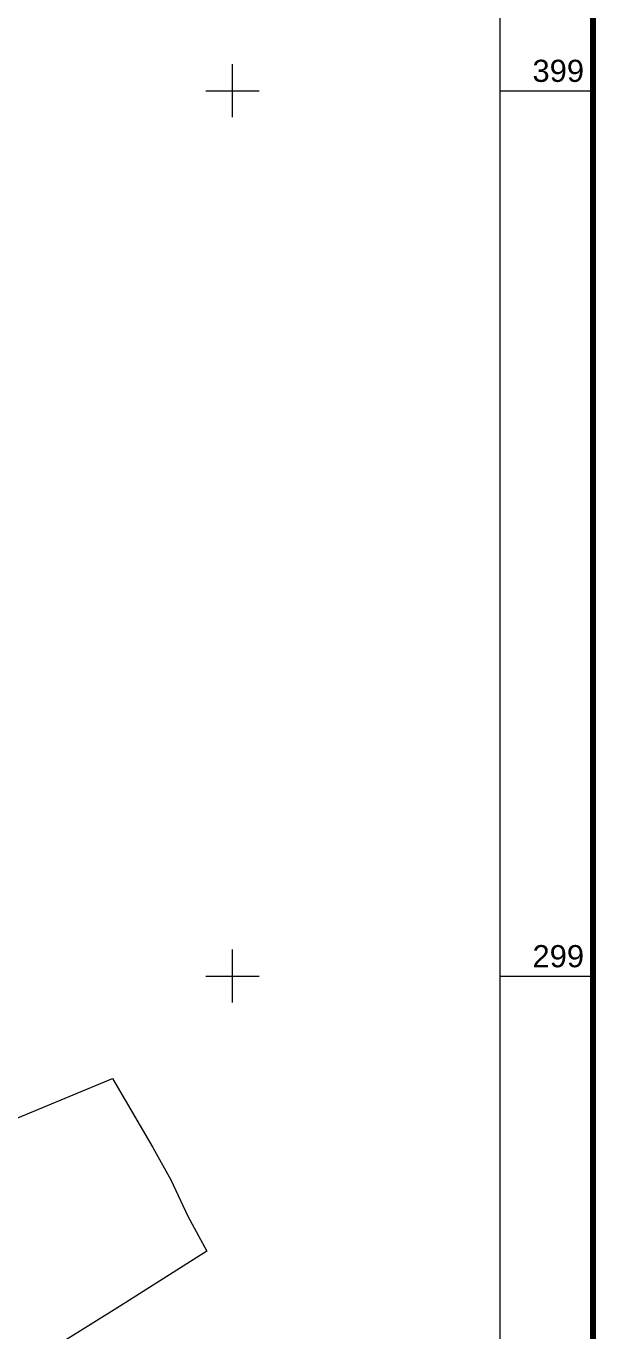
# Model space of a CAD drawing. Header units: metres. Extents: x 550998 to 551741, y 1839041 to 1839623.
# Drawn here: x 551676.7 to 551740.7, y 1839259.9 to 1839407.2 of the extents above; entities that cross this region are included whole.
import ezdxf
from ezdxf.enums import TextEntityAlignment as Align

# ---------------------------------------------------------------- set-up
doc = ezdxf.new("R2010")
doc.units = ezdxf.units.M
doc.header["$MEASUREMENT"] = 0
for name, color, linetype, lineweight in [('Level 10', 7, 'Continuous', 0), ('Level 33', 7, 'Continuous', 0), ('Level 63', 7, 'Continuous', 0)]:
    doc.layers.add(name, color=color, linetype=linetype, lineweight=lineweight)
doc.styles.add('Style-Arial', font='arial.ttf')

msp = doc.modelspace()

# ---------------------------------------------------------------- linework, layer by layer
at = {"layer": 'Level 10', "color": 7, "linetype": 'Continuous', "lineweight": 0, "flags": 128}
msp.add_lwpolyline([(551673.76, 1839283.11), (551686.45, 1839288.37), (551690.99, 1839280.59), (551693.01, 1839276.93), (551694.95, 1839272.84), (551697.08, 1839268.87), (551687.24, 1839262.64), (551677.04, 1839256.25)], dxfattribs=at)
at = {"layer": 'Level 33', "color": 7, "linetype": 'Continuous', "lineweight": 0, "flags": 128}
msp.add_lwpolyline([(551465.57848, 1839581.649918), (551730.20548, 1839581.649918), (551730.20548, 1839199.410918), (551465.57848, 1839199.410918), (551465.57848, 1839581.649918)], close=True, dxfattribs=at)
at = {"layer": 'Level 63', "color": 7, "linetype": 'Continuous', "lineweight": 0}
for p, q in [((551700, 1839396.9431), (551700, 1839402.9431)), ((551697, 1839399.9431), (551703, 1839399.9431)), ((551730.2055, 1839399.9431), (551740.7055, 1839399.9431)), ((551700, 1839296.9431), (551700, 1839302.9431)), ((551697, 1839299.9431), (551703, 1839299.9431)), ((551730.2055, 1839299.9431), (551740.7055, 1839299.9431))]:
    msp.add_line(p, q, dxfattribs=at)
at = {"layer": 'Level 63', "color": 7, "linetype": 'Continuous', "lineweight": 80, "flags": 128}
msp.add_lwpolyline([(551455.0785, 1839592.1499), (551740.7055, 1839592.1499), (551740.7055, 1839189.4431), (551455.0785, 1839189.4431), (551455.0785, 1839592.1499)], dxfattribs=at)
at = {"layer": 'Level 63', "color": 7, "linetype": 'Continuous', "lineweight": 0, "flags": 128}
msp.add_lwpolyline([(551465.5785, 1839581.6499), (551730.2055, 1839581.6499), (551730.2055, 1839199.9431), (551465.5785, 1839199.9431), (551465.5785, 1839581.6499)], dxfattribs=at)

# ---------------------------------------------------------------- texts
at = {"layer": 'Level 63', "color": 7, "linetype": 'Continuous', "lineweight": 0, "style": 'Style-Arial'}
for s, p in [('399', (551739.7055, 1839400.9431)), ('299', (551739.7055, 1839300.9431))]:
    msp.add_text(s, height=2.5, dxfattribs=at).set_placement(p, align=Align.RIGHT)

doc.saveas('drawing.dxf')
